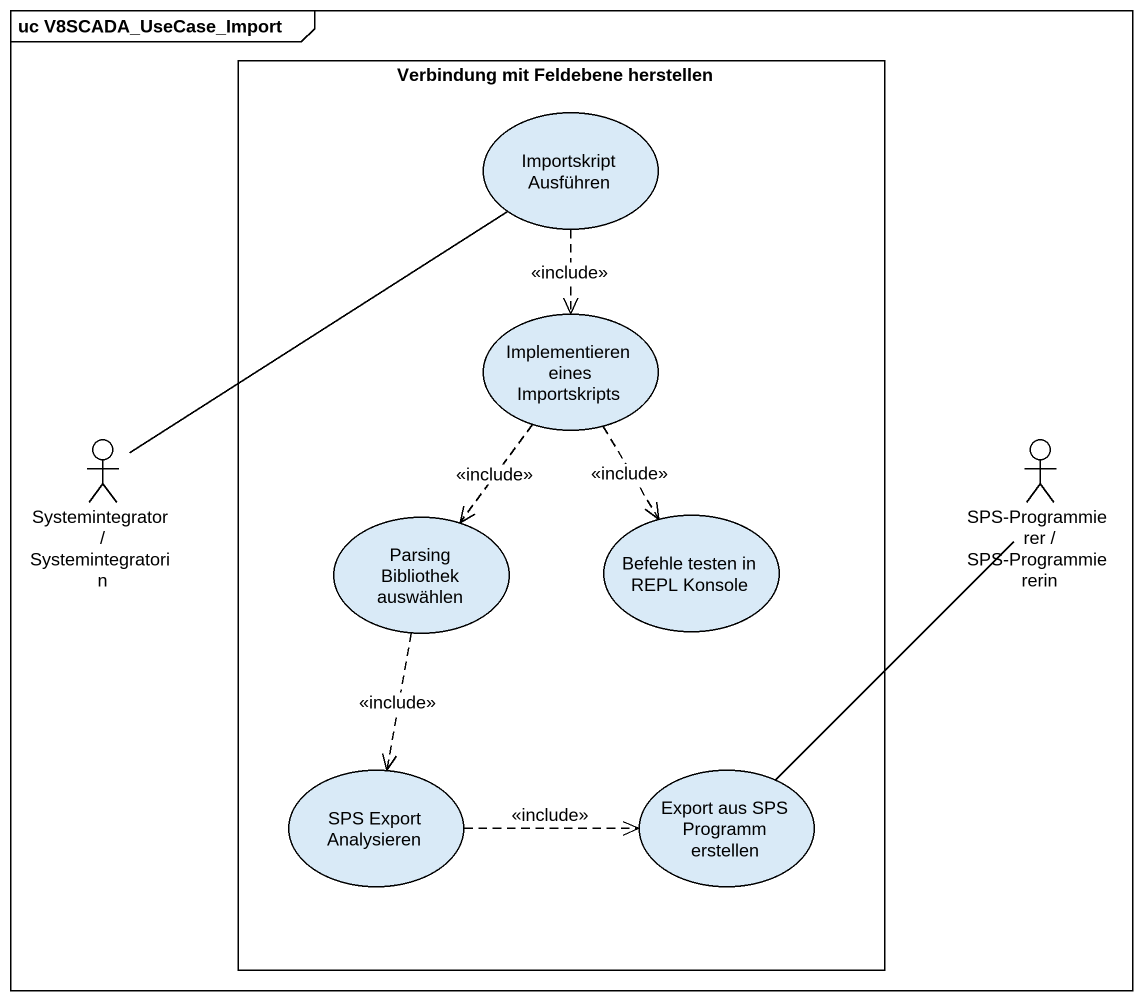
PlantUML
@startuml
mainframe uc V8SCADA_UseCase_Import
rectangle "Verbindung mit Feldebene herstellen" as Verbindung_mit_Feldebene {
  usecase "Importskript Ausführen" as Importskript_Ausführen
  usecase "Implementieren eines Importskripts" as Implementieren_eines
  usecase "Parsing Bibliothek auswählen" as Parsing_Bibliothek_auswählen
  usecase "Befehle testen in REPL Konsole" as Befehle_testen_in_REPL
  usecase "SPS Export Analysieren" as SPS_Export_Analysieren
  usecase "Export aus SPS Programm erstellen" as Export_aus_SPS_Programm
}
actor "Systemintegrator / Systemintegratorin" as Systemintegrator
actor "SPS-Programmierer / SPS-Programmiererin" as SPS_Programmierer_SPS
Importskript_Ausführen ..> Implementieren_eines : <<include>>
Implementieren_eines ..> Parsing_Bibliothek_auswählen : <<include>>
Implementieren_eines ..> Befehle_testen_in_REPL : <<include>>
Systemintegrator -up- Importskript_Ausführen
SPS_Programmierer_SPS -- Export_aus_SPS_Programm
Parsing_Bibliothek_auswählen ..> SPS_Export_Analysieren : <<include>>
SPS_Export_Analysieren .right.> Export_aus_SPS_Programm : <<include>>
@enduml
